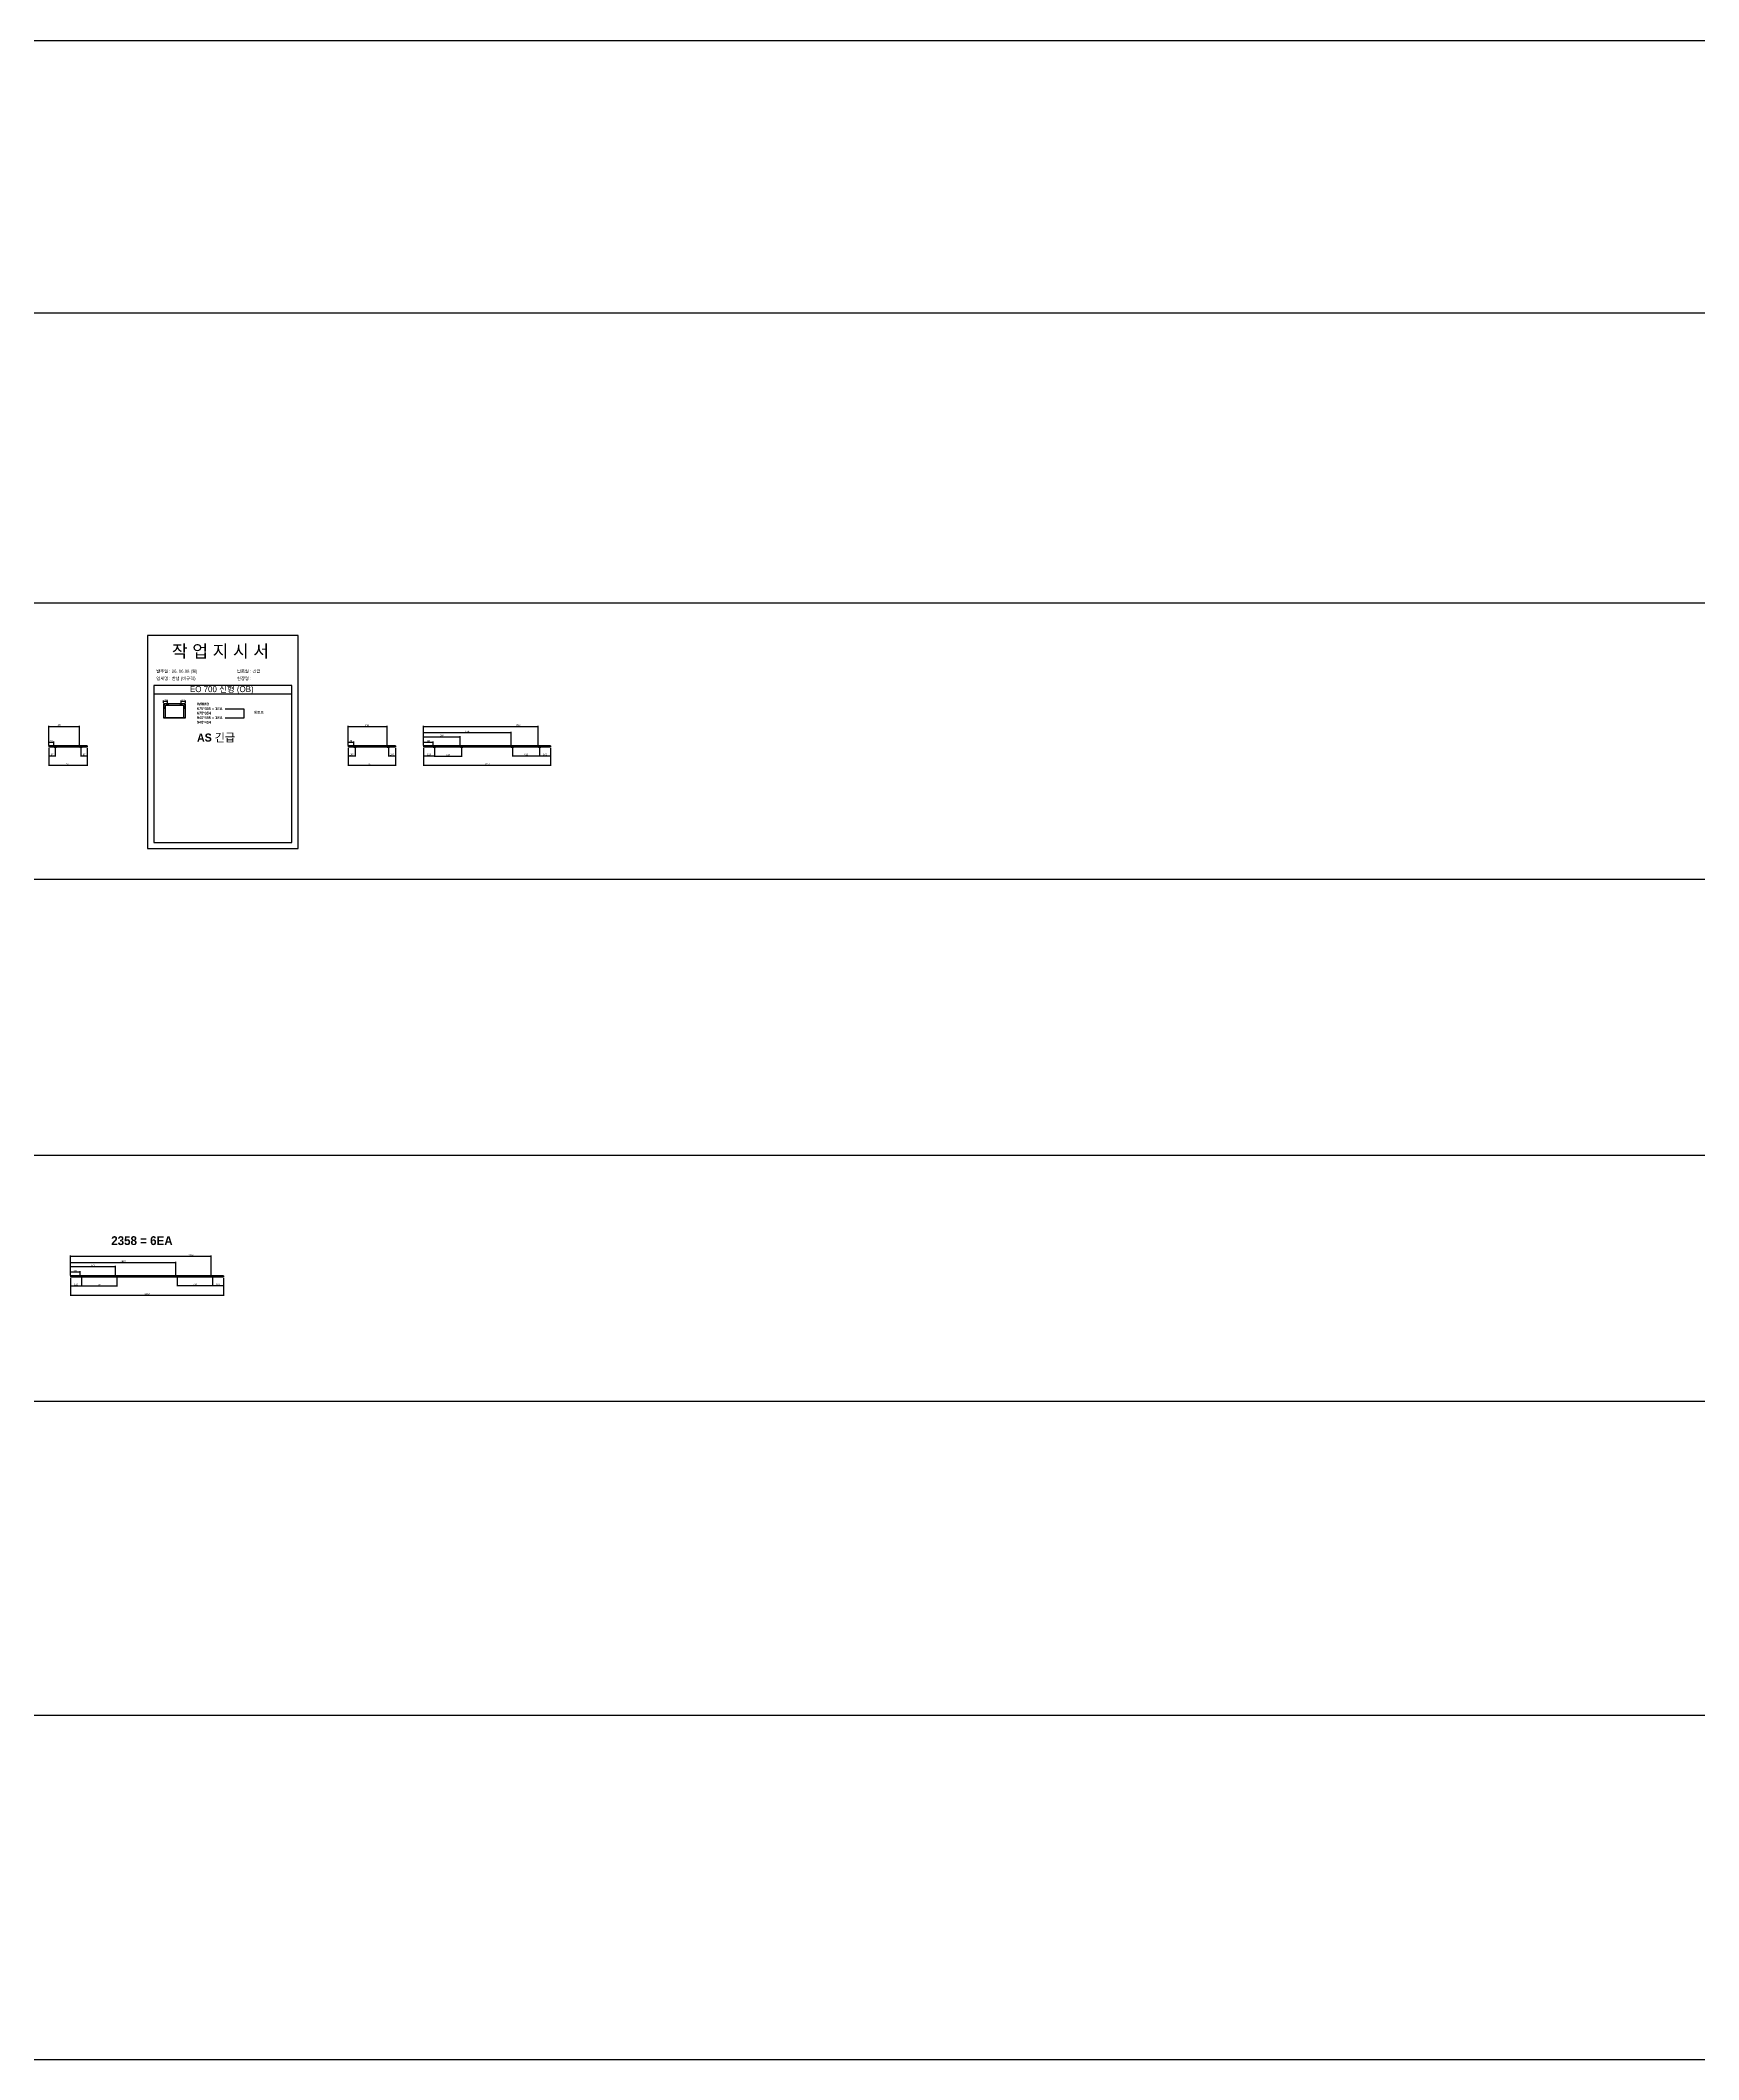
# Model space of a CAD drawing. Header units: millimetres. Extents: x -44117 to 256353, y -2095463 to 65325.
# Drawn here: x 121342 to 146809, y -1014828 to -983822 of the extents above; entities that cross this region are included whole.
import ezdxf

# ---------------------------------------------------------------- set-up
doc = ezdxf.new("R2010")
doc.units = ezdxf.units.MM
doc.header["$LTSCALE"] = 10
doc.styles.add('MtX_Gulim', font='')
doc.styles.get('MtX_Gulim').set_extended_font_data('Gulim', bold=True)
doc.dimstyles.new('ISO-25', dxfattribs={"dimtxt": 2.5, "dimasz": 2.5, "dimexe": 1, "dimexo": 1, "dimtad": 1, "dimtxsty": 'Standard', "dimblk": 'ARCHTICK', "dimcen": 2.5, "dimadec": 0, "dimazin": 0, "dimtfac": 1, "dimtmove": 0, "dimatfit": 3, "dimfxl": 0, "dimarcsym": 0})

# ---------------------------------------------------------------- blocks, each defined once
blk = doc.blocks.new('_ArchTick')
at = {"color": 0, "linetype": 'ByBlock', "const_width": 0.15}
blk.add_lwpolyline([(-0.5, -0.5), (0.5, 0.5)], dxfattribs=at)
blk = doc.blocks.new('*D6781')
at = {"color": 0, "lineweight": -2}
for p, q in [((121472, -994689), (121472, -994961)), ((122062, -994689), (122062, -994961)), ((121472, -994951), (122062, -994951))]:
    blk.add_line(p, q, dxfattribs=at)
at = {"layer": 'Defpoints', "color": 0}
for p in [(121472, -994674), (122062, -994674), (122062, -994951)]:
    blk.add_point(p, dxfattribs=at)
at = {"color": 0, "lineweight": -2, "xscale": 10, "yscale": 10, "zscale": 10, "rotation": 180}
blk.add_blockref('_ArchTick', (121472, -994951), dxfattribs=at)
at = {"color": 0, "lineweight": -2, "xscale": 10, "yscale": 10, "zscale": 10}
blk.add_blockref('_ArchTick', (122062, -994951), dxfattribs=at)
at = {"color": 0, "insert": (121767, -994933), "char_height": 25, "attachment_point": 5}
blk.add_mtext('590', dxfattribs=at)
blk = doc.blocks.new('*D6782')
at = {"color": 0, "lineweight": -2}
for p, q in [((121472, -994689), (121472, -994816)), ((121569, -994678), (121569, -994816)), ((121472, -994806), (121569, -994806))]:
    blk.add_line(p, q, dxfattribs=at)
at = {"layer": 'Defpoints', "color": 0}
for p in [(121472, -994674), (121569, -994663), (121569, -994806)]:
    blk.add_point(p, dxfattribs=at)
at = {"color": 0, "lineweight": -2, "xscale": 10, "yscale": 10, "zscale": 10, "rotation": 180}
blk.add_blockref('_ArchTick', (121472, -994806), dxfattribs=at)
at = {"color": 0, "lineweight": -2, "xscale": 10, "yscale": 10, "zscale": 10}
blk.add_blockref('_ArchTick', (121569, -994806), dxfattribs=at)
at = {"color": 0, "insert": (121521, -994787), "char_height": 25, "attachment_point": 5}
blk.add_mtext('97', dxfattribs=at)
blk = doc.blocks.new('*D6783')
at = {"color": 0, "lineweight": -2}
for p, q in [((121965, -994678), (121965, -994816)), ((122062, -994689), (122062, -994816)), ((121965, -994806), (122062, -994806))]:
    blk.add_line(p, q, dxfattribs=at)
at = {"layer": 'Defpoints', "color": 0}
for p in [(121965, -994663), (122062, -994674), (122062, -994806)]:
    blk.add_point(p, dxfattribs=at)
at = {"color": 0, "lineweight": -2, "xscale": 10, "yscale": 10, "zscale": 10, "rotation": 180}
blk.add_blockref('_ArchTick', (121965, -994806), dxfattribs=at)
at = {"color": 0, "lineweight": -2, "xscale": 10, "yscale": 10, "zscale": 10}
blk.add_blockref('_ArchTick', (122062, -994806), dxfattribs=at)
at = {"color": 0, "insert": (122014, -994787), "char_height": 25, "attachment_point": 5}
blk.add_mtext('97', dxfattribs=at)
blk = doc.blocks.new('*D6784')
at = {"color": 0, "lineweight": -2}
for p, q in [((121472, -994642), (121472, -994587)), ((121472, -994597), (121548, -994597)), ((121548, -994653), (121548, -994587))]:
    blk.add_line(p, q, dxfattribs=at)
at = {"layer": 'Defpoints', "color": 0}
for p in [(121472, -994657), (121548, -994597), (121548, -994668)]:
    blk.add_point(p, dxfattribs=at)
at = {"color": 0, "lineweight": -2, "xscale": 10, "yscale": 10, "zscale": 10, "rotation": 180}
blk.add_blockref('_ArchTick', (121472, -994597), dxfattribs=at)
at = {"color": 0, "lineweight": -2, "xscale": 10, "yscale": 10, "zscale": 10}
blk.add_blockref('_ArchTick', (121548, -994597), dxfattribs=at)
at = {"color": 0, "insert": (121510, -994578), "char_height": 25, "attachment_point": 5}
blk.add_mtext('76', dxfattribs=at)
blk = doc.blocks.new('*D6785')
at = {"color": 0, "lineweight": -2}
for p, q in [((121472, -994650), (121472, -994347)), ((121472, -994357), (121944, -994357)), ((121944, -994653), (121944, -994347))]:
    blk.add_line(p, q, dxfattribs=at)
at = {"layer": 'Defpoints', "color": 0}
for p in [(121944, -994357), (121472, -994665), (121944, -994668)]:
    blk.add_point(p, dxfattribs=at)
at = {"color": 0, "lineweight": -2, "xscale": 10, "yscale": 10, "zscale": 10, "rotation": 180}
blk.add_blockref('_ArchTick', (121472, -994357), dxfattribs=at)
at = {"color": 0, "lineweight": -2, "xscale": 10, "yscale": 10, "zscale": 10}
blk.add_blockref('_ArchTick', (121944, -994357), dxfattribs=at)
at = {"color": 0, "insert": (121635, -994338), "char_height": 25, "attachment_point": 5}
blk.add_mtext('472', dxfattribs=at)
blk = doc.blocks.new('*D6786')
at = {"color": 0, "lineweight": -2}
for p, q in [((123232, -993993), (123232, -993959)), ((123232, -993969), (123295, -993969)), ((123295, -994005), (123295, -993959))]:
    blk.add_line(p, q, dxfattribs=at)
at = {"layer": 'Defpoints', "color": 0}
for p in [(123232, -994008), (123295, -993969), (123295, -994020)]:
    blk.add_point(p, dxfattribs=at)
at = {"color": 0, "lineweight": -2, "xscale": 10, "yscale": 10, "zscale": 10, "rotation": 180}
blk.add_blockref('_ArchTick', (123232, -993969), dxfattribs=at)
at = {"color": 0, "lineweight": -2, "xscale": 10, "yscale": 10, "zscale": 10}
blk.add_blockref('_ArchTick', (123295, -993969), dxfattribs=at)
at = {"color": 0, "insert": (123264, -993951), "char_height": 25, "attachment_point": 5}
blk.add_mtext('110', dxfattribs=at)
blk = doc.blocks.new('*D6787')
at = {"color": 0, "lineweight": -2}
for p, q in [((123505, -994005), (123505, -993959)), ((123505, -993969), (123568, -993969)), ((123568, -993993), (123568, -993959))]:
    blk.add_line(p, q, dxfattribs=at)
at = {"layer": 'Defpoints', "color": 0}
for p in [(123505, -994020), (123568, -993969), (123568, -994008)]:
    blk.add_point(p, dxfattribs=at)
at = {"color": 0, "lineweight": -2, "xscale": 10, "yscale": 10, "zscale": 10, "rotation": 180}
blk.add_blockref('_ArchTick', (123505, -993969), dxfattribs=at)
at = {"color": 0, "lineweight": -2, "xscale": 10, "yscale": 10, "zscale": 10}
blk.add_blockref('_ArchTick', (123568, -993969), dxfattribs=at)
at = {"color": 0, "insert": (123537, -993951), "char_height": 25, "attachment_point": 5}
blk.add_mtext('110', dxfattribs=at)
blk = doc.blocks.new('*D6788')
at = {"color": 0, "lineweight": -2}
for p, q in [((126068, -994689), (126068, -994961)), ((126794, -994689), (126794, -994961)), ((126068, -994951), (126794, -994951))]:
    blk.add_line(p, q, dxfattribs=at)
at = {"layer": 'Defpoints', "color": 0}
for p in [(126068, -994674), (126794, -994674), (126794, -994951)]:
    blk.add_point(p, dxfattribs=at)
at = {"color": 0, "lineweight": -2, "xscale": 10, "yscale": 10, "zscale": 10, "rotation": 180}
blk.add_blockref('_ArchTick', (126068, -994951), dxfattribs=at)
at = {"color": 0, "lineweight": -2, "xscale": 10, "yscale": 10, "zscale": 10}
blk.add_blockref('_ArchTick', (126794, -994951), dxfattribs=at)
at = {"color": 0, "insert": (126399, -994933), "char_height": 25, "attachment_point": 5}
blk.add_mtext('726', dxfattribs=at)
blk = doc.blocks.new('*D6789')
at = {"color": 0, "lineweight": -2}
for p, q in [((126068, -994689), (126068, -994816)), ((126175, -994678), (126175, -994816)), ((126068, -994806), (126175, -994806))]:
    blk.add_line(p, q, dxfattribs=at)
at = {"layer": 'Defpoints', "color": 0}
for p in [(126068, -994674), (126175, -994663), (126175, -994806)]:
    blk.add_point(p, dxfattribs=at)
at = {"color": 0, "lineweight": -2, "xscale": 10, "yscale": 10, "zscale": 10, "rotation": 180}
blk.add_blockref('_ArchTick', (126068, -994806), dxfattribs=at)
at = {"color": 0, "lineweight": -2, "xscale": 10, "yscale": 10, "zscale": 10}
blk.add_blockref('_ArchTick', (126175, -994806), dxfattribs=at)
at = {"color": 0, "insert": (126121, -994787), "char_height": 25, "attachment_point": 5}
blk.add_mtext('107', dxfattribs=at)
blk = doc.blocks.new('*D6790')
at = {"color": 0, "lineweight": -2}
for p, q in [((126687, -994678), (126687, -994816)), ((126794, -994689), (126794, -994816)), ((126687, -994806), (126794, -994806))]:
    blk.add_line(p, q, dxfattribs=at)
at = {"layer": 'Defpoints', "color": 0}
for p in [(126687, -994663), (126794, -994674), (126794, -994806)]:
    blk.add_point(p, dxfattribs=at)
at = {"color": 0, "lineweight": -2, "xscale": 10, "yscale": 10, "zscale": 10, "rotation": 180}
blk.add_blockref('_ArchTick', (126687, -994806), dxfattribs=at)
at = {"color": 0, "lineweight": -2, "xscale": 10, "yscale": 10, "zscale": 10}
blk.add_blockref('_ArchTick', (126794, -994806), dxfattribs=at)
at = {"color": 0, "insert": (126740, -994787), "char_height": 25, "attachment_point": 5}
blk.add_mtext('107', dxfattribs=at)
blk = doc.blocks.new('*D6791')
at = {"color": 0, "lineweight": -2}
for p, q in [((126068, -994642), (126068, -994587)), ((126068, -994597), (126154, -994597)), ((126154, -994653), (126154, -994587))]:
    blk.add_line(p, q, dxfattribs=at)
at = {"layer": 'Defpoints', "color": 0}
for p in [(126068, -994657), (126154, -994597), (126154, -994668)]:
    blk.add_point(p, dxfattribs=at)
at = {"color": 0, "lineweight": -2, "xscale": 10, "yscale": 10, "zscale": 10, "rotation": 180}
blk.add_blockref('_ArchTick', (126068, -994597), dxfattribs=at)
at = {"color": 0, "lineweight": -2, "xscale": 10, "yscale": 10, "zscale": 10}
blk.add_blockref('_ArchTick', (126154, -994597), dxfattribs=at)
at = {"color": 0, "insert": (126111, -994578), "char_height": 25, "attachment_point": 5}
blk.add_mtext('86', dxfattribs=at)
blk = doc.blocks.new('*D6792')
at = {"color": 0, "lineweight": -2}
for p, q in [((126068, -994650), (126068, -994347)), ((126068, -994357), (126666, -994357)), ((126666, -994653), (126666, -994347))]:
    blk.add_line(p, q, dxfattribs=at)
at = {"layer": 'Defpoints', "color": 0}
for p in [(126666, -994357), (126068, -994665), (126666, -994668)]:
    blk.add_point(p, dxfattribs=at)
at = {"color": 0, "lineweight": -2, "xscale": 10, "yscale": 10, "zscale": 10, "rotation": 180}
blk.add_blockref('_ArchTick', (126068, -994357), dxfattribs=at)
at = {"color": 0, "lineweight": -2, "xscale": 10, "yscale": 10, "zscale": 10}
blk.add_blockref('_ArchTick', (126666, -994357), dxfattribs=at)
at = {"color": 0, "insert": (126357, -994338), "char_height": 25, "attachment_point": 5}
blk.add_mtext('598', dxfattribs=at)
blk = doc.blocks.new('*D6793')
at = {"color": 0, "lineweight": -2}
for p, q in [((127226, -994689), (127226, -994961)), ((129178, -994689), (129178, -994961)), ((127226, -994951), (129178, -994951))]:
    blk.add_line(p, q, dxfattribs=at)
at = {"layer": 'Defpoints', "color": 0}
for p in [(127226, -994674), (129178, -994674), (129178, -994951)]:
    blk.add_point(p, dxfattribs=at)
at = {"color": 0, "lineweight": -2, "xscale": 10, "yscale": 10, "zscale": 10, "rotation": 180}
blk.add_blockref('_ArchTick', (127226, -994951), dxfattribs=at)
at = {"color": 0, "lineweight": -2, "xscale": 10, "yscale": 10, "zscale": 10}
blk.add_blockref('_ArchTick', (129178, -994951), dxfattribs=at)
at = {"color": 0, "insert": (128202, -994933), "char_height": 25, "attachment_point": 5}
blk.add_mtext('1952', dxfattribs=at)
blk = doc.blocks.new('*D6794')
at = {"color": 0, "lineweight": -2}
for p, q in [((127226, -994689), (127226, -994816)), ((127395, -994678), (127395, -994816)), ((127226, -994806), (127395, -994806))]:
    blk.add_line(p, q, dxfattribs=at)
at = {"layer": 'Defpoints', "color": 0}
for p in [(127226, -994674), (127395, -994663), (127395, -994806)]:
    blk.add_point(p, dxfattribs=at)
at = {"color": 0, "lineweight": -2, "xscale": 10, "yscale": 10, "zscale": 10, "rotation": 180}
blk.add_blockref('_ArchTick', (127226, -994806), dxfattribs=at)
at = {"color": 0, "lineweight": -2, "xscale": 10, "yscale": 10, "zscale": 10}
blk.add_blockref('_ArchTick', (127395, -994806), dxfattribs=at)
at = {"color": 0, "insert": (127310, -994787), "char_height": 25, "attachment_point": 5}
blk.add_mtext('169', dxfattribs=at)
blk = doc.blocks.new('*D6795')
at = {"color": 0, "lineweight": -2}
for p, q in [((129009, -994678), (129009, -994816)), ((129178, -994689), (129178, -994816)), ((129009, -994806), (129178, -994806))]:
    blk.add_line(p, q, dxfattribs=at)
at = {"layer": 'Defpoints', "color": 0}
for p in [(129009, -994663), (129178, -994674), (129178, -994806)]:
    blk.add_point(p, dxfattribs=at)
at = {"color": 0, "lineweight": -2, "xscale": 10, "yscale": 10, "zscale": 10, "rotation": 180}
blk.add_blockref('_ArchTick', (129009, -994806), dxfattribs=at)
at = {"color": 0, "lineweight": -2, "xscale": 10, "yscale": 10, "zscale": 10}
blk.add_blockref('_ArchTick', (129178, -994806), dxfattribs=at)
at = {"color": 0, "insert": (129093, -994787), "char_height": 25, "attachment_point": 5}
blk.add_mtext('169', dxfattribs=at)
blk = doc.blocks.new('*D6796')
at = {"color": 0, "lineweight": -2}
for p, q in [((127226, -994642), (127226, -994587)), ((127226, -994597), (127374, -994597)), ((127374, -994653), (127374, -994587))]:
    blk.add_line(p, q, dxfattribs=at)
at = {"layer": 'Defpoints', "color": 0}
for p in [(127226, -994657), (127374, -994597), (127374, -994668)]:
    blk.add_point(p, dxfattribs=at)
at = {"color": 0, "lineweight": -2, "xscale": 10, "yscale": 10, "zscale": 10, "rotation": 180}
blk.add_blockref('_ArchTick', (127226, -994597), dxfattribs=at)
at = {"color": 0, "lineweight": -2, "xscale": 10, "yscale": 10, "zscale": 10}
blk.add_blockref('_ArchTick', (127374, -994597), dxfattribs=at)
at = {"color": 0, "insert": (127300, -994578), "char_height": 25, "attachment_point": 5}
blk.add_mtext('148', dxfattribs=at)
blk = doc.blocks.new('*D6797')
at = {"color": 0, "lineweight": -2}
for p, q in [((127226, -994650), (127226, -994347)), ((127226, -994357), (128988, -994357)), ((128988, -994653), (128988, -994347))]:
    blk.add_line(p, q, dxfattribs=at)
at = {"layer": 'Defpoints', "color": 0}
for p in [(128988, -994357), (127226, -994665), (128988, -994668)]:
    blk.add_point(p, dxfattribs=at)
at = {"color": 0, "lineweight": -2, "xscale": 10, "yscale": 10, "zscale": 10, "rotation": 180}
blk.add_blockref('_ArchTick', (127226, -994357), dxfattribs=at)
at = {"color": 0, "lineweight": -2, "xscale": 10, "yscale": 10, "zscale": 10}
blk.add_blockref('_ArchTick', (128988, -994357), dxfattribs=at)
at = {"color": 0, "insert": (128679, -994338), "char_height": 25, "attachment_point": 5}
blk.add_mtext('1762', dxfattribs=at)
blk = doc.blocks.new('*D6798')
at = {"color": 0, "lineweight": -2}
for p, q in [((127226, -994650), (127226, -994504)), ((127226, -994514), (127790, -994514)), ((127790, -994653), (127790, -994504))]:
    blk.add_line(p, q, dxfattribs=at)
at = {"layer": 'Defpoints', "color": 0}
for p in [(127226, -994665), (127790, -994514), (127790, -994668)]:
    blk.add_point(p, dxfattribs=at)
at = {"color": 0, "lineweight": -2, "xscale": 10, "yscale": 10, "zscale": 10, "rotation": 180}
blk.add_blockref('_ArchTick', (127226, -994514), dxfattribs=at)
at = {"color": 0, "lineweight": -2, "xscale": 10, "yscale": 10, "zscale": 10}
blk.add_blockref('_ArchTick', (127790, -994514), dxfattribs=at)
at = {"color": 0, "insert": (127508, -994496), "char_height": 25, "attachment_point": 5}
blk.add_mtext('564', dxfattribs=at)
blk = doc.blocks.new('*D6799')
at = {"color": 0, "lineweight": -2}
for p, q in [((127226, -994650), (127226, -994440)), ((127226, -994450), (128572, -994450)), ((128572, -994653), (128572, -994440))]:
    blk.add_line(p, q, dxfattribs=at)
at = {"layer": 'Defpoints', "color": 0}
for p in [(127226, -994665), (128572, -994450), (128572, -994668)]:
    blk.add_point(p, dxfattribs=at)
at = {"color": 0, "lineweight": -2, "xscale": 10, "yscale": 10, "zscale": 10, "rotation": 180}
blk.add_blockref('_ArchTick', (127226, -994450), dxfattribs=at)
at = {"color": 0, "lineweight": -2, "xscale": 10, "yscale": 10, "zscale": 10}
blk.add_blockref('_ArchTick', (128572, -994450), dxfattribs=at)
at = {"color": 0, "insert": (127899, -994431), "char_height": 25, "attachment_point": 5}
blk.add_mtext('1346', dxfattribs=at)
blk = doc.blocks.new('*D6800')
at = {"color": 0, "lineweight": -2}
for p, q in [((127395, -994688), (127395, -994821)), ((127811, -994688), (127811, -994821)), ((127395, -994811), (127811, -994811))]:
    blk.add_line(p, q, dxfattribs=at)
at = {"layer": 'Defpoints', "color": 0}
for p in [(127395, -994673), (127811, -994673), (127811, -994811)]:
    blk.add_point(p, dxfattribs=at)
at = {"color": 0, "lineweight": -2, "xscale": 10, "yscale": 10, "zscale": 10, "rotation": 180}
blk.add_blockref('_ArchTick', (127395, -994811), dxfattribs=at)
at = {"color": 0, "lineweight": -2, "xscale": 10, "yscale": 10, "zscale": 10}
blk.add_blockref('_ArchTick', (127811, -994811), dxfattribs=at)
at = {"color": 0, "insert": (127603, -994792), "char_height": 25, "attachment_point": 5}
blk.add_mtext('416', dxfattribs=at)
blk = doc.blocks.new('*D6801')
at = {"color": 0, "lineweight": -2}
for p, q in [((128593, -994688), (128593, -994816)), ((129009, -994688), (129009, -994816)), ((128593, -994806), (129009, -994806))]:
    blk.add_line(p, q, dxfattribs=at)
at = {"layer": 'Defpoints', "color": 0}
for p in [(128593, -994673), (129009, -994673), (129009, -994806)]:
    blk.add_point(p, dxfattribs=at)
at = {"color": 0, "lineweight": -2, "xscale": 10, "yscale": 10, "zscale": 10, "rotation": 180}
blk.add_blockref('_ArchTick', (128593, -994806), dxfattribs=at)
at = {"color": 0, "lineweight": -2, "xscale": 10, "yscale": 10, "zscale": 10}
blk.add_blockref('_ArchTick', (129009, -994806), dxfattribs=at)
at = {"color": 0, "insert": (128801, -994787), "char_height": 25, "attachment_point": 5}
blk.add_mtext('416', dxfattribs=at)
blk = doc.blocks.new('*D6844')
at = {"color": 0, "lineweight": -2}
for p, q in [((121804, -1002826), (121804, -1003098)), ((124156, -1002826), (124156, -1003098)), ((121804, -1003088), (124156, -1003088))]:
    blk.add_line(p, q, dxfattribs=at)
at = {"layer": 'Defpoints', "color": 0}
for p in [(121804, -1002811), (124156, -1002811), (124156, -1003088)]:
    blk.add_point(p, dxfattribs=at)
at = {"color": 0, "lineweight": -2, "xscale": 10, "yscale": 10, "zscale": 10, "rotation": 180}
blk.add_blockref('_ArchTick', (121804, -1003088), dxfattribs=at)
at = {"color": 0, "lineweight": -2, "xscale": 10, "yscale": 10, "zscale": 10}
blk.add_blockref('_ArchTick', (124156, -1003088), dxfattribs=at)
at = {"color": 0, "insert": (122980, -1003069), "char_height": 25, "attachment_point": 5}
blk.add_mtext('2352', dxfattribs=at)
blk = doc.blocks.new('*D6845')
at = {"color": 0, "lineweight": -2}
for p, q in [((121804, -1002826), (121804, -1002955)), ((121804, -1002945), (121973, -1002945)), ((121973, -1002814), (121973, -1002955))]:
    blk.add_line(p, q, dxfattribs=at)
at = {"layer": 'Defpoints', "color": 0}
for p in [(121804, -1002811), (121973, -1002799), (121973, -1002945)]:
    blk.add_point(p, dxfattribs=at)
at = {"color": 0, "lineweight": -2, "xscale": 10, "yscale": 10, "zscale": 10, "rotation": 180}
blk.add_blockref('_ArchTick', (121804, -1002945), dxfattribs=at)
at = {"color": 0, "lineweight": -2, "xscale": 10, "yscale": 10, "zscale": 10}
blk.add_blockref('_ArchTick', (121973, -1002945), dxfattribs=at)
at = {"color": 0, "insert": (121889, -1002926), "char_height": 25, "attachment_point": 5}
blk.add_mtext('169', dxfattribs=at)
blk = doc.blocks.new('*D6846')
at = {"color": 0, "lineweight": -2}
for p, q in [((123987, -1002814), (123987, -1002952)), ((123987, -1002942), (124156, -1002942)), ((124156, -1002826), (124156, -1002952))]:
    blk.add_line(p, q, dxfattribs=at)
at = {"layer": 'Defpoints', "color": 0}
for p in [(123987, -1002799), (124156, -1002811), (124156, -1002942)]:
    blk.add_point(p, dxfattribs=at)
at = {"color": 0, "lineweight": -2, "xscale": 10, "yscale": 10, "zscale": 10, "rotation": 180}
blk.add_blockref('_ArchTick', (123987, -1002942), dxfattribs=at)
at = {"color": 0, "lineweight": -2, "xscale": 10, "yscale": 10, "zscale": 10}
blk.add_blockref('_ArchTick', (124156, -1002942), dxfattribs=at)
at = {"color": 0, "insert": (124072, -1002924), "char_height": 25, "attachment_point": 5}
blk.add_mtext('169', dxfattribs=at)
blk = doc.blocks.new('*D6847')
at = {"color": 0, "lineweight": -2}
for p, q in [((121804, -1002778), (121804, -1002723)), ((121804, -1002733), (121952, -1002733)), ((121952, -1002789), (121952, -1002723))]:
    blk.add_line(p, q, dxfattribs=at)
at = {"layer": 'Defpoints', "color": 0}
for p in [(121952, -1002733), (121804, -1002793), (121952, -1002804)]:
    blk.add_point(p, dxfattribs=at)
at = {"color": 0, "lineweight": -2, "xscale": 10, "yscale": 10, "zscale": 10, "rotation": 180}
blk.add_blockref('_ArchTick', (121804, -1002733), dxfattribs=at)
at = {"color": 0, "lineweight": -2, "xscale": 10, "yscale": 10, "zscale": 10}
blk.add_blockref('_ArchTick', (121952, -1002733), dxfattribs=at)
at = {"color": 0, "insert": (121878, -1002715), "char_height": 25, "attachment_point": 5}
blk.add_mtext('148', dxfattribs=at)
blk = doc.blocks.new('*D6848')
at = {"color": 0, "lineweight": -2}
for p, q in [((121804, -1002786), (121804, -1002483)), ((121804, -1002493), (123966, -1002493)), ((123966, -1002789), (123966, -1002483))]:
    blk.add_line(p, q, dxfattribs=at)
at = {"layer": 'Defpoints', "color": 0}
for p in [(123966, -1002493), (121804, -1002801), (123966, -1002804)]:
    blk.add_point(p, dxfattribs=at)
at = {"color": 0, "lineweight": -2, "xscale": 10, "yscale": 10, "zscale": 10, "rotation": 180}
blk.add_blockref('_ArchTick', (121804, -1002493), dxfattribs=at)
at = {"color": 0, "lineweight": -2, "xscale": 10, "yscale": 10, "zscale": 10}
blk.add_blockref('_ArchTick', (123966, -1002493), dxfattribs=at)
at = {"color": 0, "insert": (123657, -1002474), "char_height": 25, "attachment_point": 5}
blk.add_mtext('2162', dxfattribs=at)
blk = doc.blocks.new('*D6849')
at = {"color": 0, "lineweight": -2}
for p, q in [((121804, -1002786), (121804, -1002641)), ((121804, -1002651), (122496, -1002651)), ((122496, -1002789), (122496, -1002641))]:
    blk.add_line(p, q, dxfattribs=at)
at = {"layer": 'Defpoints', "color": 0}
for p in [(122496, -1002651), (121804, -1002801), (122496, -1002804)]:
    blk.add_point(p, dxfattribs=at)
at = {"color": 0, "lineweight": -2, "xscale": 10, "yscale": 10, "zscale": 10, "rotation": 180}
blk.add_blockref('_ArchTick', (121804, -1002651), dxfattribs=at)
at = {"color": 0, "lineweight": -2, "xscale": 10, "yscale": 10, "zscale": 10}
blk.add_blockref('_ArchTick', (122496, -1002651), dxfattribs=at)
at = {"color": 0, "insert": (122150, -1002632), "char_height": 25, "attachment_point": 5}
blk.add_mtext('692', dxfattribs=at)
blk = doc.blocks.new('*D6850')
at = {"color": 0, "lineweight": -2}
for p, q in [((121804, -1002786), (121804, -1002577)), ((121804, -1002587), (123422, -1002587)), ((123422, -1002789), (123422, -1002577))]:
    blk.add_line(p, q, dxfattribs=at)
at = {"layer": 'Defpoints', "color": 0}
for p in [(123422, -1002587), (121804, -1002801), (123422, -1002804)]:
    blk.add_point(p, dxfattribs=at)
at = {"color": 0, "lineweight": -2, "xscale": 10, "yscale": 10, "zscale": 10, "rotation": 180}
blk.add_blockref('_ArchTick', (121804, -1002587), dxfattribs=at)
at = {"color": 0, "lineweight": -2, "xscale": 10, "yscale": 10, "zscale": 10}
blk.add_blockref('_ArchTick', (123422, -1002587), dxfattribs=at)
at = {"color": 0, "insert": (122613, -1002568), "char_height": 25, "attachment_point": 5}
blk.add_mtext('1618', dxfattribs=at)
blk = doc.blocks.new('*D6851')
at = {"color": 0, "lineweight": -2}
for p, q in [((121973, -1002824), (121973, -1002957)), ((121973, -1002947), (122517, -1002947)), ((122517, -1002824), (122517, -1002957))]:
    blk.add_line(p, q, dxfattribs=at)
at = {"layer": 'Defpoints', "color": 0}
for p in [(121973, -1002809), (122517, -1002809), (122517, -1002947)]:
    blk.add_point(p, dxfattribs=at)
at = {"color": 0, "lineweight": -2, "xscale": 10, "yscale": 10, "zscale": 10, "rotation": 180}
blk.add_blockref('_ArchTick', (121973, -1002947), dxfattribs=at)
at = {"color": 0, "lineweight": -2, "xscale": 10, "yscale": 10, "zscale": 10}
blk.add_blockref('_ArchTick', (122517, -1002947), dxfattribs=at)
at = {"color": 0, "insert": (122245, -1002929), "char_height": 25, "attachment_point": 5}
blk.add_mtext('544', dxfattribs=at)
blk = doc.blocks.new('*D6852')
at = {"color": 0, "lineweight": -2}
for p, q in [((123443, -1002824), (123443, -1002952)), ((123443, -1002942), (123987, -1002942)), ((123987, -1002824), (123987, -1002952))]:
    blk.add_line(p, q, dxfattribs=at)
at = {"layer": 'Defpoints', "color": 0}
for p in [(123443, -1002809), (123987, -1002809), (123987, -1002942)]:
    blk.add_point(p, dxfattribs=at)
at = {"color": 0, "lineweight": -2, "xscale": 10, "yscale": 10, "zscale": 10, "rotation": 180}
blk.add_blockref('_ArchTick', (123443, -1002942), dxfattribs=at)
at = {"color": 0, "lineweight": -2, "xscale": 10, "yscale": 10, "zscale": 10}
blk.add_blockref('_ArchTick', (123987, -1002942), dxfattribs=at)
at = {"color": 0, "insert": (123715, -1002924), "char_height": 25, "attachment_point": 5}
blk.add_mtext('544', dxfattribs=at)

msp = doc.modelspace()

# ---------------------------------------------------------------- linework, layer by layer
at = {"color": 1}
for p, q in [((104302.82932, -983821.55376), (196571.97618, -983821.55376)), ((104302.82932, -983821.55376), (196571.97618, -983821.55376)), ((104302.82932, -983821.55376), (196571.97618, -983821.55376)), ((104302.82932, -983821.55376), (196571.97618, -983821.55376)), ((104302.82932, -983821.55376), (196571.97618, -983821.55376)), ((104302.82932, -983821.55376), (196571.97618, -983821.55376)), ((104302.82932, -983821.55376), (196571.97618, -983821.55376)), ((104302.82932, -983821.55376), (196571.97618, -983821.55376)), ((104302.82932, -983821.55376), (196571.97618, -983821.55376)), ((104302.82932, -983821.55376), (196571.97618, -983821.55376)), ((104302.82932, -988006.56345), (196571.97618, -988006.56345)), ((104302.82932, -988006.56345), (196571.97618, -988006.56345)), ((104302.82932, -988006.56345), (196571.97618, -988006.56345)), ((104302.82932, -988006.56345), (196571.97618, -988006.56345)), ((104302.82932, -988006.56345), (196571.97618, -988006.56345)), ((104302.82932, -988006.56345), (196571.97618, -988006.56345)), ((104302.82932, -988006.56345), (196571.97618, -988006.56345)), ((104302.82932, -988006.56345), (196571.97618, -988006.56345)), ((104302.82932, -988006.56345), (196571.97618, -988006.56345)), ((104302.82932, -988006.56345), (196571.97618, -988006.56345)), ((104302.82932, -992459.91045), (196571.97618, -992459.91045)), ((104302.82932, -992459.91045), (196571.97618, -992459.91045)), ((104302.82932, -992459.91045), (196571.97618, -992459.91045)), ((104302.82932, -992459.91045), (196571.97618, -992459.91045)), ((104302.82932, -992459.91045), (196571.97618, -992459.91045)), ((104302.82932, -992459.91045), (196571.97618, -992459.91045)), ((104302.82932, -992459.91045), (196571.97618, -992459.91045)), ((104302.82932, -992459.91045), (196571.97618, -992459.91045)), ((104302.82932, -992459.91045), (196571.97618, -992459.91045)), ((104302.82932, -992459.91045), (196571.97618, -992459.91045)), ((104302.82932, -996702.5257), (196571.97618, -996702.5257)), ((104302.82932, -996702.5257), (196571.97618, -996702.5257)), ((104302.82932, -996702.5257), (196571.97618, -996702.5257)), ((104302.82932, -996702.5257), (196571.97618, -996702.5257)), ((104302.82932, -996702.5257), (196571.97618, -996702.5257)), ((104302.82932, -996702.5257), (196571.97618, -996702.5257)), ((104302.82932, -996702.5257), (196571.97618, -996702.5257)), ((104302.82932, -996702.5257), (196571.97618, -996702.5257)), ((104302.82932, -996702.5257), (196571.97618, -996702.5257)), ((104302.82932, -996702.5257), (196571.97618, -996702.5257)), ((104302.82932, -1000937.86375), (196571.97618, -1000937.86375)), ((104302.82932, -1000937.86375), (196571.97618, -1000937.86375)), ((104302.82932, -1000937.86375), (196571.97618, -1000937.86375)), ((104302.82932, -1000937.86375), (196571.97618, -1000937.86375)), ((104302.82932, -1000937.86375), (196571.97618, -1000937.86375)), ((104302.82932, -1000937.86375), (196571.97618, -1000937.86375)), ((104302.82932, -1000937.86375), (196571.97618, -1000937.86375)), ((104302.82932, -1000937.86375), (196571.97618, -1000937.86375)), ((104302.82932, -1000937.86375), (196571.97618, -1000937.86375)), ((104302.82932, -1000937.86375), (196571.97618, -1000937.86375)), ((104302.82932, -1004715.19219), (196571.97618, -1004715.19219)), ((104302.82932, -1004715.19219), (196571.97618, -1004715.19219)), ((104302.82932, -1004715.19219), (196571.97618, -1004715.19219)), ((104302.82932, -1004715.19219), (196571.97618, -1004715.19219)), ((104302.82932, -1004715.19219), (196571.97618, -1004715.19219)), ((104302.82932, -1004715.19219), (196571.97618, -1004715.19219)), ((104302.82932, -1004715.19219), (196571.97618, -1004715.19219)), ((104302.82932, -1004715.19219), (196571.97618, -1004715.19219)), ((104302.82932, -1004715.19219), (196571.97618, -1004715.19219)), ((104302.82932, -1004715.19219), (196571.97618, -1004715.19219)), ((104302.82932, -1009541.29696), (196571.97618, -1009541.29696)), ((104302.82932, -1009541.29696), (196571.97618, -1009541.29696)), ((104302.82932, -1009541.29696), (196571.97618, -1009541.29696)), ((104302.82932, -1009541.29696), (196571.97618, -1009541.29696)), ((104302.82932, -1009541.29696), (196571.97618, -1009541.29696)), ((104302.82932, -1009541.29696), (196571.97618, -1009541.29696)), ((104302.82932, -1009541.29696), (196571.97618, -1009541.29696)), ((104302.82932, -1009541.29696), (196571.97618, -1009541.29696)), ((104302.82932, -1009541.29696), (196571.97618, -1009541.29696)), ((104302.82932, -1009541.29696), (196571.97618, -1009541.29696)), ((104302.82932, -1014828.23967), (196571.97618, -1014828.23967)), ((104302.82932, -1014828.23967), (196571.97618, -1014828.23967)), ((104302.82932, -1014828.23967), (196571.97618, -1014828.23967)), ((104302.82932, -1014828.23967), (196571.97618, -1014828.23967)), ((104302.82932, -1014828.23967), (196571.97618, -1014828.23967)), ((104302.82932, -1014828.23967), (196571.97618, -1014828.23967)), ((104302.82932, -1014828.23967), (196571.97618, -1014828.23967)), ((104302.82932, -1014828.23967), (196571.97618, -1014828.23967)), ((104302.82932, -1014828.23967), (196571.97618, -1014828.23967)), ((104302.82932, -1014828.23967), (196571.97618, -1014828.23967))]:
    msp.add_line(p, q, dxfattribs=at)
for p, q in [((125204.22881, -993725.4633), (123083.75431, -993725.4633)), ((125204.22881, -993863.15645), (123083.75431, -993863.15645)), ((123232.01621, -994007.82013), (123232.01621, -994226.32826)), ((123257.67218, -994033.4761), (123232.10064, -994007.61629)), ((123567.93602, -994007.53186), (123232.30448, -994007.53186)), ((123244.98834, -994055.9611), (123250.75372, -994055.9611)), ((123247.87103, -994053.07841), (123247.87103, -994058.8438)), ((123247.87103, -994071.52765), (123247.87103, -994077.29303)), ((123257.67218, -994033.4761), (123257.67218, -994218.54499)), ((123542.56832, -994033.4761), (123257.67218, -994033.4761)), ((123310.87093, -994020.21571), (123279.42347, -994020.21571)), ((123284.48123, -994025.9811), (123279.86892, -994025.9811)), ((123282.17508, -994023.67494), (123282.17508, -994028.28725)), ((123295.1472, -994035.93944), (123295.1472, -994004.49198)), ((123310.42547, -994025.9811), (123305.81316, -994025.9811)), ((123308.11932, -994023.67494), (123308.11932, -994028.28725)), ((123489.36958, -994020.21571), (123520.81705, -994020.21571)), ((123494.42736, -994025.9811), (123489.81505, -994025.9811)), ((123492.1212, -994023.67494), (123492.1212, -994028.28725)), ((123505.09332, -994035.93944), (123505.09332, -994004.49198)), ((123520.37159, -994025.9811), (123515.75928, -994025.9811)), ((123518.06544, -994023.67494), (123518.06544, -994028.28725)), ((123542.56832, -994033.4761), (123568.13986, -994007.61629)), ((123542.56832, -994217.96845), (123542.56832, -994033.4761)), ((123555.25218, -994055.9611), (123549.48679, -994055.9611)), ((123552.36948, -994053.07841), (123552.36948, -994058.8438)), ((123552.36948, -994071.52765), (123552.36948, -994077.29303)), ((123568.22429, -994226.32826), (123568.22429, -994007.82013)), ((123232.01621, -994217.96845), (123568.22429, -994217.96845)), ((123232.01621, -994225.80938), (123567.93602, -994225.80938)), ((123232.30448, -994226.61653), (123567.93602, -994226.61653)), ((123233.45756, -994217.96845), (123233.45756, -994226.61653)), ((123244.98834, -994074.41034), (123250.75372, -994074.41034)), ((123555.25218, -994074.41034), (123549.48679, -994074.41034)), ((123566.78294, -994226.61653), (123566.78294, -994217.96845)), ((121472.26924, -994655.14748), (121472.26924, -994674.14748)), ((122062.27403, -994655.14748), (122062.27403, -994674.14748)), ((126067.80578, -994655.14748), (126067.80578, -994674.14748)), ((126793.81057, -994655.14748), (126793.81057, -994674.14748)), ((127225.54423, -994655.14748), (127225.54423, -994674.14748)), ((129177.54903, -994655.14748), (129177.54903, -994674.14748)), ((121804.04755, -1002791.83193), (121804.04755, -1002810.83193)), ((124156.05234, -1002791.83193), (124156.05234, -1002810.83193))]:
    msp.add_line(p, q)
at = {"linetype": 'Continuous'}
for p, q in [((122062.27403, -994655.14748), (121472.26924, -994655.14748)), ((122062.27403, -994656.54748), (121472.26924, -994656.54748)), ((122062.27403, -994674.14748), (121472.26924, -994674.14748)), ((126793.81057, -994655.14748), (126067.80578, -994655.14748)), ((126793.81057, -994656.54748), (126067.80578, -994656.54748)), ((126793.81057, -994674.14748), (126067.80578, -994674.14748)), ((129177.54903, -994655.14748), (127225.54423, -994655.14748)), ((129177.54903, -994656.54748), (127225.54423, -994656.54748)), ((129177.54903, -994674.14748), (127225.54423, -994674.14748)), ((124156.05234, -1002791.83193), (121804.04755, -1002791.83193)), ((124156.05234, -1002793.23193), (121804.04755, -1002793.23193)), ((124156.05234, -1002810.83193), (121804.04755, -1002810.83193))]:
    msp.add_line(p, q, dxfattribs=at)
msp.add_lwpolyline([(122987.36911, -996232.62185), (125300.61401, -996232.62185), (125300.61401, -992961.03263), (122987.36911, -992961.03263)], close=True)
for points in [[(123083.75431, -993725.4633), (123083.75431, -996136.23664), (125204.22881, -996136.23664), (125204.22881, -993725.4633)], [(124181.80247, -994086.22223), (124465.41139, -994086.22223), (124465.41139, -994230.55891), (124181.80247, -994230.55891)]]:
    msp.add_lwpolyline(points)
at = {"color": 2, "linetype": 'Continuous'}
for points in [[(121548.26944, -994667.74748), (121548.26944, -994667.74748, 0.4142135624), (121553.26944, -994672.74748), (121585.26944, -994672.74748, 0.4142135624), (121590.26944, -994667.74748), (121590.26944, -994667.74748, 0.4142135624), (121585.26944, -994662.74748), (121553.26944, -994662.74748, 0.4142135624)], [(121944.26944, -994667.74748), (121944.26944, -994667.74748, 0.4142135624), (121949.26944, -994672.74748), (121981.26944, -994672.74748, 0.4142135624), (121986.26944, -994667.74748), (121986.26944, -994667.74748, 0.4142135624), (121981.26944, -994662.74748), (121949.26944, -994662.74748, 0.4142135624)], [(126153.80598, -994667.74748), (126153.80598, -994667.74748, 0.4142135624), (126158.80598, -994672.74748), (126190.80598, -994672.74748, 0.4142135624), (126195.80598, -994667.74748), (126195.80598, -994667.74748, 0.4142135624), (126190.80598, -994662.74748), (126158.80598, -994662.74748, 0.4142135624)], [(126665.80598, -994667.74748), (126665.80598, -994667.74748, 0.4142135624), (126670.80598, -994672.74748), (126702.80598, -994672.74748, 0.4142135624), (126707.80598, -994667.74748), (126707.80598, -994667.74748, 0.4142135624), (126702.80598, -994662.74748), (126670.80598, -994662.74748, 0.4142135624)], [(127373.54443, -994667.74748), (127373.54443, -994667.74748, 0.4142135624), (127378.54443, -994672.74748), (127410.54443, -994672.74748, 0.4142135624), (127415.54443, -994667.74748), (127415.54443, -994667.74748, 0.4142135624), (127410.54443, -994662.74748), (127378.54443, -994662.74748, 0.4142135624)], [(127789.54443, -994667.74748), (127789.54443, -994667.74748, 0.4142135624), (127794.54443, -994672.74748), (127826.54443, -994672.74748, 0.4142135624), (127831.54443, -994667.74748), (127831.54443, -994667.74748, 0.4142135624), (127826.54443, -994662.74748), (127794.54443, -994662.74748, 0.4142135624)], [(128571.54443, -994667.74748), (128571.54443, -994667.74748, 0.4142135624), (128576.54443, -994672.74748), (128608.54443, -994672.74748, 0.4142135624), (128613.54443, -994667.74748), (128613.54443, -994667.74748, 0.4142135624), (128608.54443, -994662.74748), (128576.54443, -994662.74748, 0.4142135624)], [(128987.54443, -994667.74748), (128987.54443, -994667.74748, 0.4142135624), (128992.54443, -994672.74748), (129024.54443, -994672.74748, 0.4142135624), (129029.54443, -994667.74748), (129029.54443, -994667.74748, 0.4142135624), (129024.54443, -994662.74748), (128992.54443, -994662.74748, 0.4142135624)], [(121952.04775, -1002804.43193), (121952.04775, -1002804.43193, 0.4142135624), (121957.04775, -1002809.43193), (121989.04775, -1002809.43193, 0.4142135624), (121994.04775, -1002804.43193), (121994.04775, -1002804.43193, 0.4142135624), (121989.04775, -1002799.43193), (121957.04775, -1002799.43193, 0.4142135624)], [(122496.04775, -1002804.43193), (122496.04775, -1002804.43193, 0.4142135624), (122501.04775, -1002809.43193), (122533.04775, -1002809.43193, 0.4142135624), (122538.04775, -1002804.43193), (122538.04775, -1002804.43193, 0.4142135624), (122533.04775, -1002799.43193), (122501.04775, -1002799.43193, 0.4142135624)], [(123422.04775, -1002804.43193), (123422.04775, -1002804.43193, 0.4142135624), (123427.04775, -1002809.43193), (123459.04775, -1002809.43193, 0.4142135624), (123464.04775, -1002804.43193), (123464.04775, -1002804.43193, 0.4142135624), (123459.04775, -1002799.43193), (123427.04775, -1002799.43193, 0.4142135624)], [(123966.04775, -1002804.43193), (123966.04775, -1002804.43193, 0.4142135624), (123971.04775, -1002809.43193), (124003.04775, -1002809.43193, 0.4142135624), (124008.04775, -1002804.43193), (124008.04775, -1002804.43193, 0.4142135624), (124003.04775, -1002799.43193), (123971.04775, -1002799.43193, 0.4142135624)]]:
    msp.add_lwpolyline(points, format="xyb", close=True, dxfattribs=at)
for centre, radius in [((123247.87103, -994055.9611), 0.86481), ((123247.87103, -994074.41034), 0.86481), ((123282.17508, -994025.9811), 0.92246), ((123295.1472, -994020.21571), 10.08943), ((123308.11932, -994025.9811), 0.92246), ((123492.1212, -994025.9811), 0.92246), ((123505.09332, -994020.21571), 10.08943), ((123518.06544, -994025.9811), 0.92246), ((123552.36948, -994055.9611), 0.86481), ((123552.36948, -994074.41034), 0.86481)]:
    msp.add_circle(centre, radius)
for centre, start, end in [((123232.30448, -994007.82013), 90, 180), ((123567.93602, -994007.82013), 0, 90), ((123232.30448, -994226.32826), 180, 270), ((123567.93602, -994226.32826), 270, 0)]:
    msp.add_arc(centre, 0.28827, start, end)

# ---------------------------------------------------------------- texts
at = {"color": 1, "linetype": 'Continuous', "style": 'MtX_Gulim'}
msp.add_text('AS 긴급', height=124.876231, dxfattribs=at).set_placement((123747.11972, -994589.91402))
at = {"linetype": 'Continuous', "style": 'MtX_Gulim'}
msp.add_text('2358 = 6EA', height=135.730472, dxfattribs=at).set_placement((122429.9875, -1002320.01775))
at = {"attachment_point": 1}
for s, width, gutter_width, heights, insert, char_height in [('{\\fGulim|b0|i0|c129|p50;작 업 지 시 서}', 4553.9528048, 17.21164, [-214.58863], (123363.00512, -993104.45727), 192.7704086), ('{\\fGulim|b0|i0|c129|p50;업체명 : 한샘 (비규격)}', 4553.9528048, 17.21164, [49.72484], (123121.75384, -993596.54036), 47.2287501), ('\\pt11;{\\fGulim|b0|i0|c129|p50;발주일 : 26. 06.08 (월)}', 4553.9528048, 17.21164, [47.50981], (123121.75384, -993485.48233), 47.2287501), ('{\\fGulim|b0|i0|c129|p50;EO 700 신형 (OB)}', 2199.0574109, 8.31133, [-117.13327], (123639.48085, -993736.47417), 93.0868662), ('{\\fGulim|b0|i0|c129|p50;현장명 :  }', 4553.9528048, 17.21164, [52.69999], (124360.96186, -993596.54036), 47.2287501), ('{\\fGulim|b0|i0|c129|p50;납품일 : 긴급}', 4553.9528048, 17.21164, [15.2386], (124360.96186, -993485.48233), 47.2287501), ('{\\f굴림|b1|i0|c129|p50;WRMB\\P675*355 = 1EA\\P\\C1;675*354\\P\\C256;940*455 = 1EA\\P\\C1;940*454}', 12604.7778903, 162.10861, [-321.18458], (123746.43189, -993992.41375), 41.6850715), ('{\\f굴림|b1|i0|c129|p50;에토프}', 12234.9459212, 157.35224, [-45.01131], (124617.33005, -994121.6158), 40.4620058)]:
    msp.add_mtext_dynamic_manual_height_columns(s, width=width, gutter_width=gutter_width, heights=heights, dxfattribs=dict(at, insert=insert, char_height=char_height))

# ---------------------------------------------------------------- dimensions: what is measured, and where the dimension line sits
for base, p1, p2, picture, middle in [((123295.1472, -993969.26871), (123232.30448, -994007.82013), (123295.1472, -994020.21571), '*D6786', (123263.72584, -993950.51871)), ((123567.93602, -993969.26871), (123505.09331, -994020.21571), (123567.93602, -994007.82013), '*D6787', (123536.51467, -993950.51871))]:
    dim = msp.add_linear_dim(base=base, p1=p1, p2=p2, text='110', dimstyle='ISO-25', override={"dimscale": 10, "dimasz": 1, "dimexo": 1.5, "dimtxsty": 'Standard'})
    dim.commit()
    dim.dimension.update_dxf_attribs({"geometry": picture, "text_midpoint": middle})
for base, p1, p2, override, picture, middle in [((121944.26944, -994356.53498), (121472.26924, -994664.64748), (121944.26944, -994667.74748), {"dimscale": 10, "dimasz": 1, "dimexo": 1.5}, '*D6785', (121635.26934, -994356.53498)), ((126665.80598, -994356.53498), (126067.80578, -994664.64748), (126665.80598, -994667.74748), {"dimscale": 10, "dimasz": 1, "dimexo": 1.5}, '*D6792', (126356.80588, -994356.53498)), ((128987.54443, -994356.53498), (127225.54423, -994664.64748), (128987.54443, -994667.74748), {"dimscale": 10, "dimasz": 1, "dimexo": 1.5}, '*D6797', (128678.54433, -994356.53498)), ((122062.27403, -994951.27049), (121472.26924, -994674.14748), (122062.27403, -994674.14748), {"dimscale": 10, "dimasz": 1, "dimexo": 1.5, "dimtxsty": 'Standard'}, '*D6781', (121767.27163, -994951.27049)), ((126793.81057, -994951.27049), (126067.80578, -994674.14748), (126793.81057, -994674.14748), {"dimscale": 10, "dimasz": 1, "dimexo": 1.5, "dimtxsty": 'Standard'}, '*D6788', (126398.80818, -994951.27049)), ((129177.54903, -994951.27049), (127225.54423, -994674.14748), (129177.54903, -994674.14748), {"dimscale": 10, "dimasz": 1, "dimexo": 1.5, "dimtxsty": 'Standard'}, '*D6793', (128201.54663, -994951.27049)), ((123966.04775, -1002493.21942), (121804.04755, -1002801.33193), (123966.04775, -1002804.43193), {"dimscale": 10, "dimasz": 1, "dimexo": 1.5}, '*D6848', (123657.04765, -1002493.21942)), ((124156.05234, -1003087.95494), (121804.04755, -1002810.83193), (124156.05234, -1002810.83193), {"dimscale": 10, "dimasz": 1, "dimexo": 1.5, "dimtxsty": 'Standard'}, '*D6844', (122980.04995, -1003087.95494))]:
    dim = msp.add_linear_dim(base=base, p1=p1, p2=p2, dimstyle='ISO-25', override=override)
    dim.commit()
    dim.dimension.update_dxf_attribs({"geometry": picture, "text_midpoint": middle, "dimtype": 160})
for base, p1, p2, picture, middle in [((121548.26944, -994596.81477), (121472.26924, -994656.54748), (121548.26944, -994667.74748), '*D6784', (121510.26934, -994578.06477)), ((121569.26944, -994805.73707), (121472.26924, -994674.14748), (121569.26944, -994662.74748), '*D6782', (121520.76934, -994786.98707)), ((122062.27403, -994805.73707), (121965.26944, -994662.74748), (122062.27403, -994674.14748), '*D6783', (122013.77173, -994786.98707)), ((126153.80598, -994596.81477), (126067.80578, -994656.54748), (126153.80598, -994667.74748), '*D6791', (126110.80588, -994578.06477)), ((126174.80598, -994805.73707), (126067.80578, -994674.14748), (126174.80598, -994662.74748), '*D6789', (126121.30588, -994786.98707)), ((126793.81057, -994805.73707), (126686.80598, -994662.74748), (126793.81057, -994674.14748), '*D6790', (126740.30828, -994786.98707)), ((128571.54445, -994450.12973), (127225.54423, -994664.64748), (128571.54445, -994667.73601), '*D6799', (127898.54434, -994431.37973)), ((127789.54443, -994514.47196), (127225.54423, -994664.64748), (127789.54443, -994667.74748), '*D6798', (127507.54433, -994495.72196)), ((127373.54443, -994596.81477), (127225.54423, -994656.54748), (127373.54443, -994667.74748), '*D6796', (127299.54433, -994578.06477)), ((127394.54443, -994805.73707), (127225.54423, -994674.14748), (127394.54443, -994662.74748), '*D6794', (127310.04433, -994786.98707)), ((127810.54443, -994810.73707), (127394.54443, -994672.74748), (127810.54443, -994672.74748), '*D6800', (127602.54443, -994791.98707)), ((129008.54443, -994805.73707), (128592.54443, -994672.74748), (129008.54443, -994672.74748), '*D6801', (128800.54443, -994786.98707)), ((129177.54903, -994805.73707), (129008.54443, -994662.74748), (129177.54903, -994674.14748), '*D6795', (129093.04673, -994786.98707)), ((123422.04776, -1002586.81418), (121804.04755, -1002801.33193), (123422.04776, -1002804.42046), '*D6850', (122613.04766, -1002568.06418)), ((122496.04775, -1002651.15641), (121804.04755, -1002801.33193), (122496.04775, -1002804.43193), '*D6849', (122150.04765, -1002632.40641)), ((121952.04775, -1002733.49922), (121804.04755, -1002793.23193), (121952.04775, -1002804.43193), '*D6847', (121878.04765, -1002714.74922)), ((121973.04775, -1002944.92152), (121804.04755, -1002810.83193), (121973.04775, -1002799.43193), '*D6845', (121888.54765, -1002926.17152)), ((122517.04775, -1002947.42152), (121973.04775, -1002809.43193), (122517.04775, -1002809.43193), '*D6851', (122245.04775, -1002928.67152)), ((123987.04775, -1002942.42152), (123443.04775, -1002809.43193), (123987.04775, -1002809.43193), '*D6852', (123715.04775, -1002923.67152)), ((124156.05234, -1002942.42152), (123987.04775, -1002799.43193), (124156.05234, -1002810.83193), '*D6846', (124071.55005, -1002923.67152))]:
    dim = msp.add_linear_dim(base=base, p1=p1, p2=p2, dimstyle='ISO-25', override={"dimscale": 10, "dimasz": 1, "dimexo": 1.5})
    dim.commit()
    dim.dimension.update_dxf_attribs({"geometry": picture, "text_midpoint": middle})

doc.saveas('drawing.dxf')
